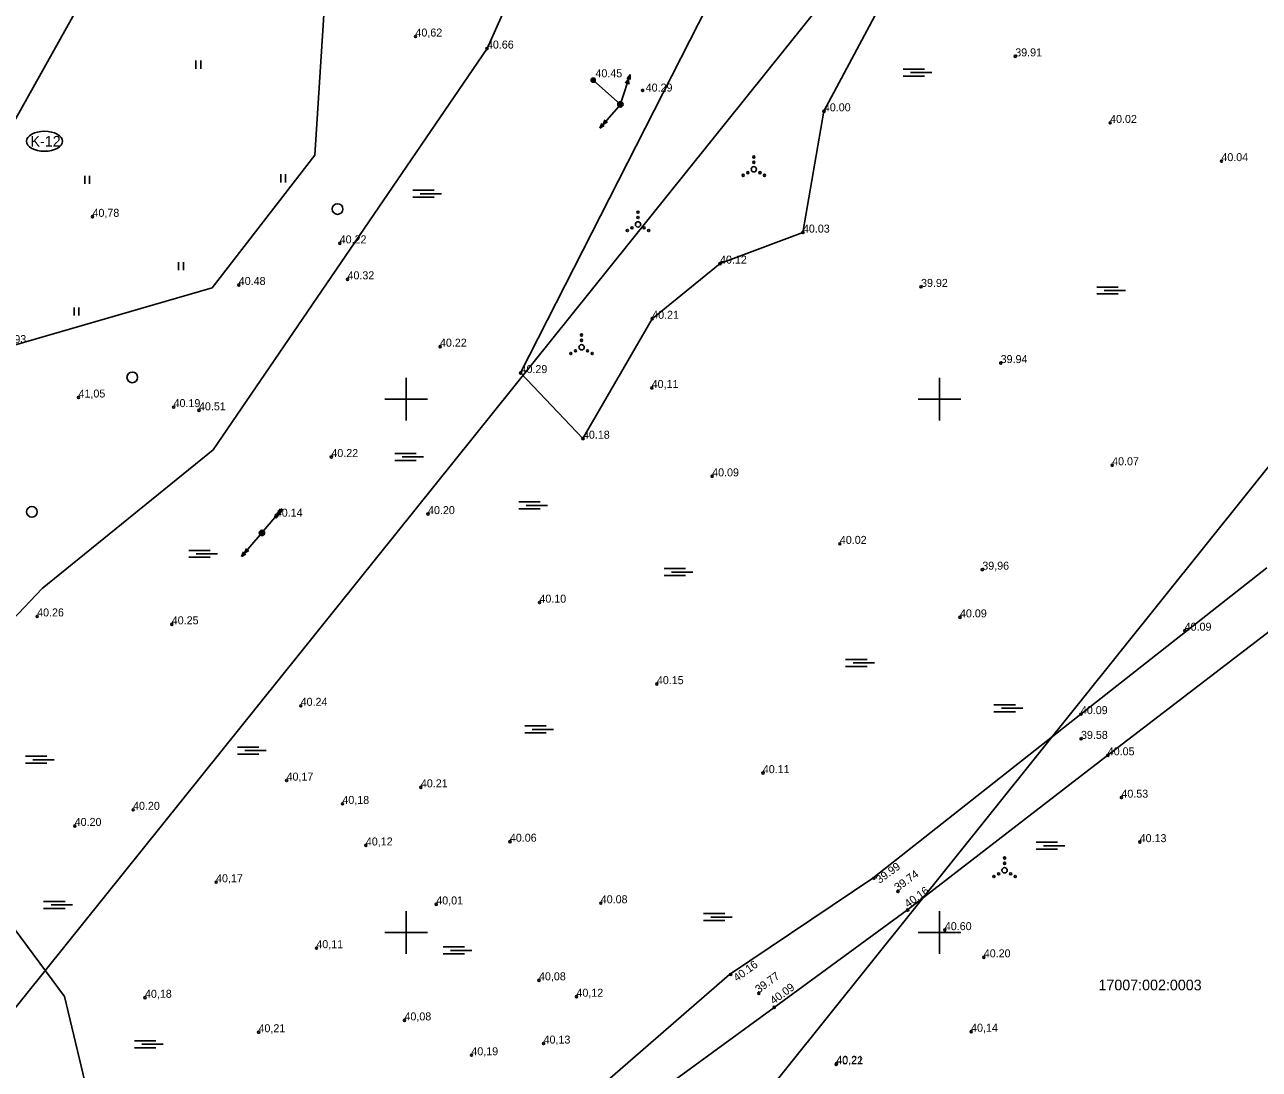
# Model space of a CAD drawing. Extents: x 641765 to 644424, y 6454656 to 6458238.
# Drawn here: x 642364.2 to 642480, y 6456937.2 to 6457035.1 of the extents above; entities that cross this region are included whole.
import ezdxf

# ---------------------------------------------------------------- set-up
doc = ezdxf.new("R2010")
doc.units = 0
for name, color, linetype in [('11_KTRASS', 7, 'Continuous'), ('12_KPOHULIIN', 7, 'Continuous'), ('26_POST', 7, 'Continuous'), ('34_VEEKOGU', 7, 'Continuous'), ('40_PIIR', 7, 'Continuous'), ('41_HALJASTUS', 7, 'Continuous'), ('48_KAEVU_NR', 7, 'Continuous'), ('59_KORGUS', 7, 'Continuous'), ('63_VORK', 7, 'Continuous'), ('Level 1', 7, 'Continuous')]:
    doc.layers.add(name, color=color, linetype=linetype)

# ---------------------------------------------------------------- blocks, each defined once
blk = doc.blocks.new('PUNKT')
at = {"layer": 'Level 1'}
blk.add_circle((0, 0), 1, dxfattribs=at)

msp = doc.modelspace()

# ---------------------------------------------------------------- linework, layer by layer
at = {"layer": '11_KTRASS'}
msp.add_line((642362.82, 6457025.22), (642381.23, 6457058.21), dxfattribs=at)
at = {"layer": '12_KPOHULIIN'}
for p, q in [((642420.16, 6457027.86), (642420.99, 6457030.42)), ((642420.99, 6457030.42), (642420.71, 6457030.03)), ((642420.99, 6457030.42), (642420.99, 6457029.94)), ((642417.53, 6457029.89), (642420.08, 6457027.62)), ((642420.85, 6457030), (642420.57, 6457029.62)), ((642420.85, 6457030), (642420.86, 6457029.52)), ((642419.92, 6457027.43), (642418.16, 6457025.4)), ((642420.08, 6457027.62), (642420.08, 6457027.62)), ((642420.08, 6457027.62), (642420.08, 6457027.62)), ((642418.16, 6457025.4), (642418.34, 6457025.84)), ((642418.16, 6457025.4), (642418.57, 6457025.64)), ((642418.45, 6457025.73), (642418.63, 6457026.17)), ((642418.45, 6457025.73), (642418.86, 6457025.97)), ((642386.64, 6456987.64), (642388.37, 6456989.7)), ((642388.09, 6456989.37), (642387.68, 6456989.12)), ((642388.09, 6456989.37), (642387.91, 6456988.92)), ((642388.37, 6456989.7), (642387.96, 6456989.45)), ((642388.37, 6456989.7), (642388.19, 6456989.26)), ((642386.48, 6456987.45), (642386.48, 6456987.45)), ((642386.48, 6456987.45), (642386.48, 6456987.45)), ((642386.32, 6456987.26), (642384.56, 6456985.23)), ((642384.56, 6456985.23), (642384.74, 6456985.67)), ((642384.56, 6456985.23), (642384.97, 6456985.47)), ((642384.85, 6456985.56), (642385.03, 6456986)), ((642384.85, 6456985.56), (642385.25, 6456985.8))]:
    msp.add_line(p, q, dxfattribs=at)
at = {"layer": '26_POST'}
for centre, radius in [((642417.53, 6457029.89), 0.2), ((642420.08, 6457027.62), 0.25), ((642420.08, 6457027.62), 0.111), ((642420.08, 6457027.62), 0.086), ((642420.08, 6457027.62), 0.061), ((642420.08, 6457027.62), 0.036), ((642386.48, 6456987.45), 0.25), ((642386.48, 6456987.45), 0.111), ((642386.48, 6456987.45), 0.086), ((642386.48, 6456987.45), 0.061), ((642386.48, 6456987.45), 0.036)]:
    msp.add_circle(centre, radius, dxfattribs=at)
at = {"layer": '34_VEEKOGU'}
for points in [[(642256.41, 6456892.86), (642264.54, 6456894.36), (642266.91, 6456893.89), (642269.25, 6456893.02), (642273.28, 6456894.17), (642278.56, 6456894.46), (642287.39, 6456894.65), (642293.31, 6456893.48), (642304.43, 6456892.67), (642312.25, 6456891.67), (642316.59, 6456890.43), (642328.45, 6456887.5), (642347.36, 6456883.82), (642352.04, 6456884.46), (642365.14, 6456893.3), (642381.37, 6456906.07), (642389.44, 6456911.98), (642397.66, 6456919.86), (642407.11, 6456926.83), (642417.67, 6456935.08), (642430.32, 6456946.06), (642443.75, 6456955.08), (642463.25, 6456970.46), (642480.68, 6456984.18)], [(642484.36, 6456980.87), (642465.77, 6456966.6), (642447, 6456952.1), (642434.5, 6456942.97), (642419.8, 6456932.24), (642412.56, 6456924.87), (642400.55, 6456917.18), (642383.05, 6456902.71), (642366.02, 6456890.98), (642354.03, 6456882.21), (642346.12, 6456879.6), (642326.94, 6456881.51), (642316.66, 6456885.86), (642312.29, 6456887.53), (642306.16, 6456889.3), (642293.09, 6456891.08), (642288.08, 6456891.78), (642282.59, 6456891.86), (642277.08, 6456892.26), (642273.73, 6456891.09), (642269.86, 6456890.32), (642264.42, 6456892.57), (642257.48, 6456890.95)]]:
    msp.add_lwpolyline(points, dxfattribs=at)
at = {"layer": '40_PIIR'}
for points in [[(642361.5, 6457170.07), (642363.87, 6457147.41), (642339.92, 6457138.79), (642334.85, 6457110.64), (642328.04, 6457072.73), (642337.05, 6456981.9), (642332.92, 6456975.19), (642349.81, 6456950.5), (642355.19, 6456942.62), (642358.82, 6456937.29), (642508.62, 6457123.93), (642412.97, 6457174.66)], [(642423.85, 6456922.51), (642353.43, 6456786.35), (642294.61, 6456674.55), (642323.99, 6456660.38), (642334.88, 6456655.09), (642337.34, 6456658.92), (642361.85, 6456645.98), (642379.98, 6456634.7), (642376.24, 6456626.43), (642403.85, 6456614.24), (642410.7, 6456633.51), (642490.99, 6456775.5), (642533.28, 6456870.49), (642597.48, 6456947.81), (642576.34, 6457080.56), (642557, 6457088.77)]]:
    msp.add_lwpolyline(points, close=True, dxfattribs=at)
at = {"layer": '41_HALJASTUS'}
for p, q in [((642380.29, 6457031.72), (642380.29, 6457030.96)), ((642380.75, 6457031.72), (642380.75, 6457030.96)), ((642446.58, 6457030.93), (642448.59, 6457030.93)), ((642446.58, 6457030.28), (642448.59, 6457030.28)), ((642447.28, 6457030.6), (642449.28, 6457030.6)), ((642388.24, 6457021.08), (642388.24, 6457020.31)), ((642388.69, 6457021.08), (642388.69, 6457020.31)), ((642369.87, 6457020.93), (642369.87, 6457020.17)), ((642370.32, 6457020.93), (642370.32, 6457020.17)), ((642400.63, 6457019.58), (642402.63, 6457019.58)), ((642400.63, 6457018.93), (642402.63, 6457018.93)), ((642401.32, 6457019.25), (642403.32, 6457019.25)), ((642378.66, 6457012.84), (642378.66, 6457012.08)), ((642379.12, 6457012.84), (642379.12, 6457012.08)), ((642464.74, 6457010.5), (642466.74, 6457010.5)), ((642464.74, 6457009.85), (642466.74, 6457009.85)), ((642465.43, 6457010.17), (642467.43, 6457010.17)), ((642368.87, 6457008.59), (642368.87, 6457007.83)), ((642369.33, 6457008.59), (642369.33, 6457007.83)), ((642398.93, 6456994.89), (642400.93, 6456994.89)), ((642399.62, 6456994.57), (642401.62, 6456994.57)), ((642398.93, 6456994.24), (642400.93, 6456994.24)), ((642410.56, 6456990.35), (642412.56, 6456990.35)), ((642411.25, 6456990.03), (642413.25, 6456990.03)), ((642410.56, 6456989.7), (642412.56, 6456989.7)), ((642379.64, 6456985.81), (642381.64, 6456985.81)), ((642379.64, 6456985.16), (642381.64, 6456985.16)), ((642380.33, 6456985.48), (642382.33, 6456985.48)), ((642424.17, 6456984.11), (642426.18, 6456984.11)), ((642424.17, 6456983.46), (642426.18, 6456983.46)), ((642424.87, 6456983.78), (642426.87, 6456983.78)), ((642441.19, 6456975.59), (642443.2, 6456975.59)), ((642441.19, 6456974.94), (642443.2, 6456974.94)), ((642441.89, 6456975.27), (642443.89, 6456975.27)), ((642455.09, 6456971.34), (642457.1, 6456971.34)), ((642455.09, 6456970.69), (642457.1, 6456970.69)), ((642455.79, 6456971.01), (642457.79, 6456971.01)), ((642411.12, 6456969.35), (642413.13, 6456969.35)), ((642411.82, 6456969.03), (642413.82, 6456969.03)), ((642411.12, 6456968.7), (642413.13, 6456968.7)), ((642384.18, 6456967.37), (642386.18, 6456967.37)), ((642384.18, 6456966.72), (642386.18, 6456966.72)), ((642384.87, 6456967.04), (642386.87, 6456967.04)), ((642364.32, 6456966.51), (642366.32, 6456966.51)), ((642364.32, 6456965.86), (642366.32, 6456965.86)), ((642365.01, 6456966.19), (642367.01, 6456966.19)), ((642459.04, 6456958.45), (642461.04, 6456958.45)), ((642459.04, 6456957.8), (642461.04, 6456957.8)), ((642459.73, 6456958.12), (642461.73, 6456958.12)), ((642366.02, 6456952.89), (642368.03, 6456952.89)), ((642366.02, 6456952.24), (642368.03, 6456952.24)), ((642366.72, 6456952.57), (642368.72, 6456952.57)), ((642427.86, 6456951.76), (642429.87, 6456951.76)), ((642427.86, 6456951.11), (642429.87, 6456951.11)), ((642428.56, 6456951.43), (642430.56, 6456951.43)), ((642403.47, 6456948.64), (642405.47, 6456948.64)), ((642404.16, 6456948.31), (642406.16, 6456948.31)), ((642403.47, 6456947.99), (642405.47, 6456947.99)), ((642374.53, 6456939.84), (642376.54, 6456939.84)), ((642374.53, 6456939.19), (642376.54, 6456939.19)), ((642375.23, 6456939.51), (642377.23, 6456939.51))]:
    msp.add_line(p, q, dxfattribs=at)
for points in [[(642348.65, 6456961.11), (642347.77, 6456964.84), (642341.44, 6456968.73), (642335.7, 6456974.09), (642336.38, 6456979.28), (642337.05, 6456993.18), (642350.08, 6456996.3), (642353.09, 6457002.11), (642381.81, 6457010.41), (642391.43, 6457022.87), (642393.19, 6457050.18), (642392.82, 6457056.1), (642416.41, 6457101.84), (642410.45, 6457123.33), (642465.43, 6457149.7), (642475.58, 6457153.97), (642477.78, 6457145.1), (642470.83, 6457139.71), (642463.31, 6457136.95), (642454.66, 6457131.41), (642434.33, 6457089.57)], [(642407.58, 6457032.86), (642421.07, 6457063.03), (642428.59, 6457061.73), (642437.03, 6457083.07), (642434.33, 6457089.57)], [(642328.45, 6456887.5), (642328.63, 6456892.98), (642333.63, 6456895.36), (642346.96, 6456903.86), (642366.87, 6456913.05), (642373.25, 6456917.31), (642372.68, 6456920.01), (642370.42, 6456933.81), (642367.99, 6456943.99), (642358.07, 6456957.32), (642354.19, 6456965.76), (642359.67, 6456975.7), (642365.89, 6456982.24), (642381.9, 6456995.23), (642407.58, 6457032.86)]]:
    msp.add_lwpolyline(points, dxfattribs=at)
msp.add_lwpolyline([(642410.73, 6457002.44), (642416.57, 6456996.29), (642423.06, 6457007.53), (642429.42, 6457012.69), (642437.19, 6457015.61), (642439.16, 6457026.97), (642447.24, 6457042.13), (642453.19, 6457040.9), (642456, 6457053.41), (642455.2, 6457060.96), (642447.26, 6457065.06), (642437.43, 6457054.91)], close=True, dxfattribs=at)
for centre, radius in [((642432.59, 6457022.69), 0.1), ((642432.59, 6457022.19), 0.1), ((642431.59, 6457020.97), 0.1), ((642432.03, 6457021.22), 0.1), ((642432.59, 6457021.54), 0.25), ((642433.16, 6457021.22), 0.1), ((642433.59, 6457020.97), 0.1), ((642393.57, 6457017.81), 0.5), ((642421.73, 6457017.52), 0.1), ((642421.73, 6457016.37), 0.25), ((642421.73, 6457017.02), 0.1), ((642420.73, 6457015.8), 0.1), ((642421.17, 6457016.05), 0.1), ((642422.3, 6457016.05), 0.1), ((642422.73, 6457015.8), 0.1), ((642416.44, 6457006), 0.1), ((642416.44, 6457004.85), 0.25), ((642416.44, 6457005.5), 0.1), ((642415.44, 6457004.27), 0.1), ((642415.87, 6457004.52), 0.1), ((642417, 6457004.52), 0.1), ((642417.44, 6457004.27), 0.1), ((642374.33, 6457002.03), 0.5), ((642364.92, 6456989.42), 0.5), ((642456.09, 6456956.97), 0.1), ((642456.09, 6456956.47), 0.1), ((642455.09, 6456955.24), 0.1), ((642455.53, 6456955.49), 0.1), ((642456.09, 6456955.82), 0.25), ((642456.66, 6456955.49), 0.1), ((642457.09, 6456955.24), 0.1)]:
    msp.add_circle(centre, radius, dxfattribs=at)
at = {"layer": '48_KAEVU_NR'}
msp.add_ellipse((642366.1, 6457024.16), major_axis=(-1.7, 0), ratio=0.552936, dxfattribs=at)
at = {"layer": '63_VORK'}
for p, q in [((642400, 6457002), (642400, 6456998)), ((642450, 6457002), (642450, 6456998)), ((642398, 6457000), (642402, 6457000)), ((642448, 6457000), (642452, 6457000)), ((642400, 6456952), (642400, 6456948)), ((642450, 6456952), (642450, 6456948)), ((642398, 6456950), (642402, 6456950)), ((642448, 6456950), (642452, 6456950))]:
    msp.add_line(p, q, dxfattribs=at)

# ---------------------------------------------------------------- block references
at = {"layer": '59_KORGUS', "xscale": 0.1, "yscale": 0.10000000000000002}
for p in [(642400.87, 6457033.99), (642407.58, 6457032.86), (642457.09, 6457032.12), (642417.53, 6457029.89), (642422.16, 6457028.93), (642439.16, 6457026.97), (642465.99, 6457025.89), (642476.42, 6457022.3), (642370.6, 6457017.09), (642437.19, 6457015.61), (642393.78, 6457014.59), (642429.42, 6457012.69), (642384.32, 6457010.69), (642394.5, 6457011.22), (642448.26, 6457010.52), (642423.06, 6457007.53), (642403.18, 6457004.91), (642410.73, 6457002.44), (642455.73, 6457003.37), (642369.29, 6457000.15), (642423.02, 6457001.04), (642378.21, 6456999.24), (642380.58, 6456998.94), (642416.57, 6456996.29), (642392.99, 6456994.56), (642466.18, 6456993.79), (642428.68, 6456992.76), (642387.78, 6456988.97), (642402.05, 6456989.22), (642440.65, 6456986.43), (642454.01, 6456984.01), (642412.5, 6456980.92), (642365.42, 6456979.62), (642451.91, 6456979.53), (642378.04, 6456978.88), (642472.98, 6456978.29), (642423.5, 6456973.28), (642390.12, 6456971.24), (642463.25, 6456970.46), (642463.26, 6456968.15), (642465.77, 6456966.6), (642388.8, 6456964.24), (642433.44, 6456964.94), (642401.38, 6456963.6), (642394.03, 6456962.05), (642467.04, 6456962.64), (642374.41, 6456961.49), (642368.94, 6456959.98), (642409.73, 6456958.51), (642468.76, 6456958.47), (642396.22, 6456958.16), (642443.85, 6456955.08), (642382.19, 6456954.71), (642446.1, 6456953.84), (642402.82, 6456952.63), (642418.25, 6456952.74), (642447, 6456952.1), (642450.49, 6456950.22), (642391.59, 6456948.52), (642454.14, 6456947.66), (642430.42, 6456946.06), (642412.45, 6456945.51), (642375.52, 6456943.88), (642415.96, 6456943.98), (642433.06, 6456944.28), (642434.5, 6456942.97), (642399.84, 6456941.76), (642386.17, 6456940.64), (642452.96, 6456940.7), (642412.88, 6456939.59), (642406.12, 6456938.49), (642440.31, 6456937.62), (642440.33, 6456937.69)]:
    msp.add_blockref('PUNKT', p, dxfattribs=at)

# ---------------------------------------------------------------- texts
at = {"layer": '40_PIIR'}
msp.add_text('17007:002:0003', height=1, dxfattribs=at).set_placement((642464.89, 6456944.57))
at = {"layer": '48_KAEVU_NR'}
msp.add_text('K-12', height=1, dxfattribs=at).set_placement((642364.79, 6457023.66))
at = {"layer": '59_KORGUS'}
for s, p in [('40,62', (642400.87, 6457033.98)), ('40.66', (642407.57, 6457032.85)), ('39.91', (642457.09, 6457032.12)), ('40.45', (642417.74, 6457030.16)), ('40.29', (642422.45, 6457028.82)), ('40.00', (642439.15, 6457026.97)), ('40.02', (642465.98, 6457025.88)), ('40.04', (642476.41, 6457022.3)), ('40,78', (642370.6, 6457017.08)), ('40.03', (642437.19, 6457015.6)), ('40.22', (642393.77, 6457014.59)), ('40.12', (642429.42, 6457012.69)), ('40.32', (642394.5, 6457011.22)), ('40.48', (642384.31, 6457010.69)), ('39.92', (642448.26, 6457010.51)), ('40.21', (642423.06, 6457007.52)), ('40,93', (642361.88, 6457005.24)), ('40.22', (642403.17, 6457004.91)), ('39.94', (642455.72, 6457003.37)), ('40.29', (642410.72, 6457002.43)), ('40,11', (642423.01, 6457001.03)), ('41,05', (642369.29, 6457000.14)), ('40.19', (642378.2, 6456999.24)), ('40.51', (642380.58, 6456998.94)), ('40.18', (642416.57, 6456996.28)), ('40.22', (642392.99, 6456994.56)), ('40.07', (642466.17, 6456993.79)), ('40.09', (642428.68, 6456992.75)), ('40.20', (642402.05, 6456989.21)), ('40.14', (642387.78, 6456988.97)), ('40.02', (642440.65, 6456986.42)), ('39,96', (642454, 6456984)), ('40.10', (642412.49, 6456980.91)), ('40.26', (642365.41, 6456979.62)), ('40.25', (642378.03, 6456978.88)), ('40.09', (642451.91, 6456979.53)), ('40.09', (642472.97, 6456978.28)), ('40.15', (642423.5, 6456973.27)), ('40.24', (642390.11, 6456971.24)), ('40.09', (642463.24, 6456970.46)), ('39.58', (642463.25, 6456968.14)), ('40.05', (642465.76, 6456966.6)), ('40.11', (642433.43, 6456964.93)), ('40,17', (642388.79, 6456964.23)), ('40.21', (642401.38, 6456963.6)), ('40.53', (642467.04, 6456962.63)), ('40.20', (642374.4, 6456961.49)), ('40,18', (642394.02, 6456962.04)), ('40.20', (642368.93, 6456959.98)), ('40,12', (642396.22, 6456958.15)), ('40.06', (642409.72, 6456958.5)), ('40.13', (642468.75, 6456958.46)), ('40,17', (642382.18, 6456954.7)), ('40,01', (642402.82, 6456952.62)), ('40.08', (642418.24, 6456952.73)), ('40.60', (642450.49, 6456950.21)), ('40,11', (642391.58, 6456948.52)), ('40.20', (642454.14, 6456947.66)), ('40,08', (642412.45, 6456945.51)), ('40,18', (642375.52, 6456943.87)), ('40,12', (642415.96, 6456943.97)), ('40,08', (642399.84, 6456941.75)), ('40,21', (642386.16, 6456940.64)), ('40,14', (642452.95, 6456940.69)), ('40,13', (642412.88, 6456939.58)), ('40,19', (642406.11, 6456938.48)), ('40.22', (642440.3, 6456937.62)), ('40,21', (642440.32, 6456937.68))]:
    msp.add_text(s, height=0.75, dxfattribs=at).set_placement(p)
for s, p in [('39.99', (642444.37, 6456954.54)), ('39.74', (642446.09, 6456953.83)), ('40.16', (642447.05, 6456952.28)), ('40.16', (642431.01, 6456945.35)), ('39.77', (642433.05, 6456944.27)), ('40.09', (642434.45, 6456943.22))]:
    msp.add_text(s, height=0.75, rotation=36.1444, dxfattribs=at).set_placement(p)

doc.saveas('drawing.dxf')
